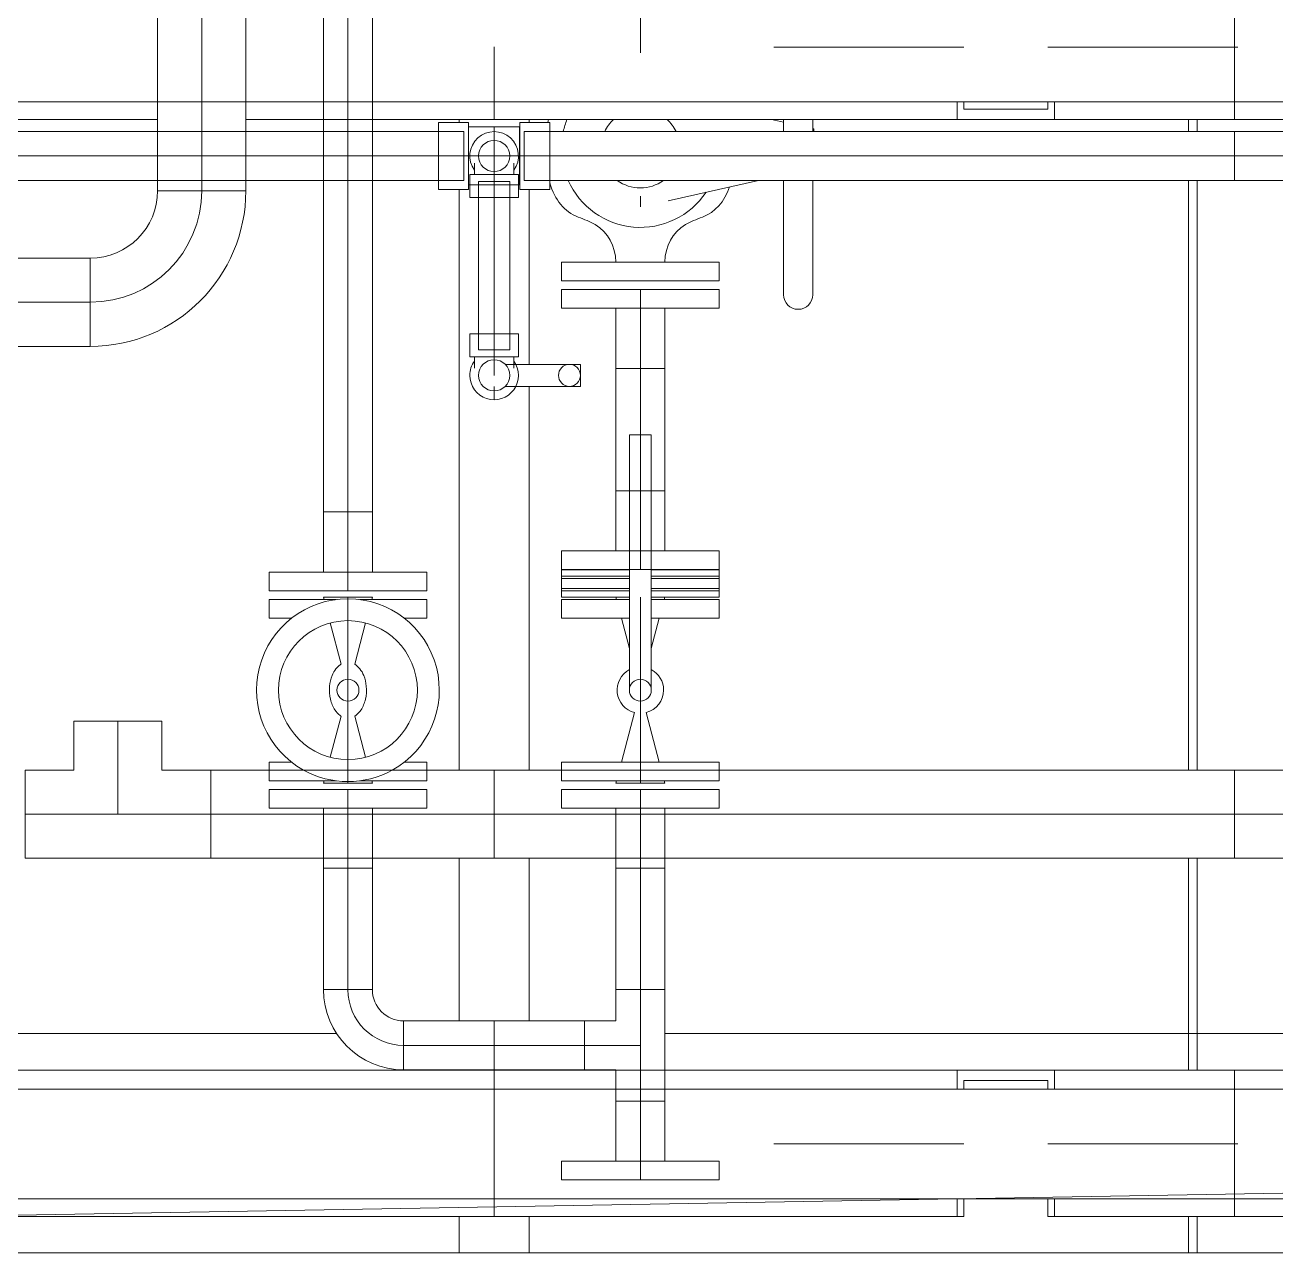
# Model space of a CAD drawing. Header units: inches. Extents: x -1128 to 651, y 96 to 845.
# Drawn here: x -1030.069 to -1029.297, y 731.466 to 732.224 of the extents above; entities that cross this region are included whole.
import ezdxf

# ---------------------------------------------------------------- set-up
doc = ezdxf.new("R2010")
doc.units = ezdxf.units.IN
doc.header["$MEASUREMENT"] = 0
doc.layers.add('EQUIPMENT LAYOUT-EMBED 1_DWG$0$DwgTemplate', color=7, linetype='Continuous')
doc.layers.add('Layout', color=6, linetype='Continuous', lineweight=18)

# ---------------------------------------------------------------- blocks, each defined once
blk = doc.blocks.new('A$C55974CAD')
at = {"layer": 'EQUIPMENT LAYOUT-EMBED 1_DWG$0$DwgTemplate', "color": 54, "lineweight": 0}
blk.add_line((58.77459, 3.93718), (58.7, 8.19997), dxfattribs=at)
at = {"layer": 'EQUIPMENT LAYOUT-EMBED 1_DWG$0$DwgTemplate', "color": 1, "lineweight": 0}
for p, q in [((58.73709, 8.13315), (58.73709, 3.97468)), ((58.81209, 8.13315), (58.81209, 3.97468)), ((59.4869, 8.13315), (59.4869, 3.97468)), ((58.725, 8.12147), (58.725, 6.08334)), ((58.825, 8.09565), (58.825, 6.08334)), ((58.7, 6.98327), (58.7, 4.6168)), ((58.85, 6.98327), (58.85, 6.5077)), ((59.475, 6.98327), (59.475, 6.63014)), ((59.475, 6.56981), (59.475, 6.08334)), ((58.7, 6.37597), (58.7, 6.42397)), ((58.7, 6.42397), (58.725, 6.42397)), ((58.825, 6.42397), (58.82524, 6.42397)), ((58.85864, 6.42397), (58.96983, 6.42397)), ((59.03016, 6.42397), (59.42701, 6.42397)), ((59.47298, 6.42397), (59.475, 6.42397)), ((58.7, 6.37597), (58.725, 6.37597)), ((58.825, 6.37597), (58.82524, 6.37597)), ((58.85864, 6.37597), (58.96983, 6.37597)), ((59.03016, 6.37597), (59.2925, 6.37597)), ((59.3075, 6.37597), (59.42701, 6.37597)), ((59.47298, 6.37597), (59.475, 6.37597)), ((58.85, 6.33807), (58.85, 6.33806)), ((58.85, 6.28327), (58.85, 5.3168)), ((58.73709, 6.08334), (58.725, 6.08334)), ((58.725, 6.08334), (58.725, 6.07867)), ((58.825, 6.08334), (58.81209, 6.08334)), ((58.825, 6.04997), (58.825, 6.08334)), ((59.4869, 6.08334), (59.475, 6.08334)), ((59.475, 6.08334), (59.475, 6.04997)), ((58.725, 6.07867), (58.73709, 6.07867)), ((58.81209, 6.07867), (58.818, 6.07867)), ((58.818, 6.07867), (58.818, 6.04997)), ((59.482, 6.07867), (59.4869, 6.07867)), ((59.482, 6.04997), (59.482, 6.07867)), ((58.818, 6.04997), (58.818, 6.02128)), ((58.825, 6.01661), (58.825, 6.04997)), ((59.475, 6.04997), (59.475, 6.01661)), ((59.482, 6.02128), (59.482, 6.04997)), ((58.725, 6.02128), (58.725, 6.01661)), ((58.73709, 6.02128), (58.725, 6.02128)), ((58.818, 6.02128), (58.81209, 6.02128)), ((59.4869, 6.02128), (59.482, 6.02128)), ((58.725, 3.97847), (58.725, 6.01661)), ((58.725, 6.01661), (58.73709, 6.01661)), ((58.81209, 6.01661), (58.825, 6.01661)), ((58.825, 4.01218), (58.825, 6.01661)), ((59.475, 5.11756), (59.475, 6.01661)), ((59.475, 6.01661), (59.4869, 6.01661)), ((58.7, 5.92513), (58.725, 5.92513)), ((58.7, 5.91913), (58.7, 5.92513)), ((58.825, 5.92513), (58.96983, 5.92513)), ((59.03016, 5.92513), (59.4333, 5.92513)), ((59.4667, 5.92513), (59.475, 5.92513)), ((58.725, 5.91913), (58.7, 5.91913)), ((58.96983, 5.91913), (58.825, 5.91913)), ((59.4333, 5.91913), (59.03016, 5.91913)), ((59.475, 5.91913), (59.4667, 5.91913))]:
    blk.add_line(p, q, dxfattribs=at)
at = {"layer": 'EQUIPMENT LAYOUT-EMBED 1_DWG$0$DwgTemplate', "color": 7, "lineweight": 0}
for p, q in [((59.4333, 6.43807), (59.4333, 8.13422)), ((59.45, 8.13422), (59.45, 6.43807)), ((59.4667, 6.43807), (59.4667, 8.13422)), ((59.35, 6.67617), (59.35, 8.088)), ((59.38016, 8.088), (59.38016, 6.67617)), ((59.31983, 6.88724), (59.31983, 6.67617)), ((59.03016, 6.72084), (58.96983, 6.72084)), ((58.96983, 6.59385), (58.96983, 6.72084)), ((59, 6.72085), (59, 6.72084)), ((59, 6.72084), (59, 6.59385)), ((59.03016, 6.68751), (59.03016, 6.72084)), ((59.03016, 6.68751), (59.06349, 6.68751)), ((59.06349, 6.62718), (59.06349, 6.68751)), ((59.38016, 6.67617), (59.31983, 6.67617)), ((59.31983, 6.67617), (59.38016, 6.67617)), ((59.35, 6.67617), (59.35, 6.67616)), ((59.35, 6.67616), (59.35, 6.67615)), ((59.06349, 6.65735), (59, 6.65735)), ((59.0635, 6.65735), (59.06349, 6.65735)), ((59.03016, 6.59385), (59.03016, 6.62718)), ((59.03016, 6.62718), (59.06349, 6.62718)), ((59.4262, 6.63014), (59.4262, 6.56981)), ((59.4262, 6.63014), (59.4333, 6.63014)), ((59.4262, 6.56981), (59.4262, 6.63014)), ((59.4333, 6.63014), (59.4667, 6.63014)), ((59.4667, 6.63014), (59.4869, 6.63014)), ((59.4869, 6.63014), (59.5619, 6.63014)), ((58.96983, 6.59385), (59.03016, 6.59385)), ((58.96983, 5.3811), (58.96983, 6.59385)), ((59.03016, 6.59385), (58.96983, 6.59385)), ((59, 6.59386), (59, 6.59387)), ((59, 6.59385), (59, 6.59386)), ((59, 6.59385), (59, 5.3811)), ((59.03016, 5.3811), (59.03016, 6.59385)), ((59.42618, 6.59997), (59.42619, 6.59997)), ((59.42619, 6.59997), (59.4262, 6.59997)), ((59.4333, 6.59997), (59.4262, 6.59997)), ((59.4667, 6.59997), (59.4333, 6.59997)), ((59.4869, 6.59997), (59.4667, 6.59997)), ((59.5619, 6.59997), (59.4869, 6.59997)), ((59.4262, 6.56981), (59.4333, 6.56981)), ((59.4333, 6.56981), (59.4667, 6.56981)), ((59.4667, 6.56981), (59.4869, 6.56981)), ((59.4869, 6.56981), (59.5619, 6.56981)), ((59.00409, 6.49997), (59.00409, 6.55395)), ((59.00409, 6.55395), (59.01685, 6.55395)), ((59.01685, 6.49997), (59.01685, 6.55395)), ((59.02283, 6.55395), (59.02283, 6.50805)), ((59.03016, 6.55395), (59.02283, 6.55395)), ((59.03558, 6.55395), (59.03016, 6.55395)), ((59.03558, 6.55395), (59.03558, 6.53849)), ((59.13402, 6.53849), (59.13402, 6.55395)), ((59.13402, 6.55395), (59.14678, 6.55395)), ((59.14678, 6.50805), (59.14678, 6.55395)), ((59.15275, 6.55395), (59.15275, 6.49997)), ((59.16552, 6.55395), (59.15275, 6.55395)), ((59.16552, 6.55395), (59.16552, 6.49997)), ((58.88004, 6.51667), (58.88004, 6.48327)), ((58.88004, 6.48327), (58.88004, 6.51667)), ((58.963, 6.51667), (58.88004, 6.51667)), ((58.963, 6.48327), (58.963, 6.51667)), ((58.963, 6.49997), (58.963, 6.51667)), ((58.963, 6.51667), (58.96983, 6.51667)), ((58.96983, 6.51667), (59.00409, 6.51667)), ((59.0213, 6.51667), (59.0213, 6.48327)), ((59.02283, 6.51627), (59.0213, 6.51667)), ((59.14678, 6.51627), (59.1483, 6.51667)), ((59.1483, 6.49997), (59.1483, 6.51667)), ((59.2066, 6.51667), (59.16552, 6.51667)), ((59.2066, 6.51667), (59.2066, 6.49997)), ((59.2066, 6.48327), (59.2066, 6.51667)), ((59.4333, 6.51667), (59.2066, 6.51667)), ((59.4667, 6.51667), (59.4333, 6.51667)), ((59.475, 6.51667), (59.4667, 6.51667)), ((59.575, 6.51667), (59.475, 6.51667)), ((59.06708, 6.50463), (59.03886, 6.51205)), ((59.10252, 6.50463), (59.13074, 6.51205)), ((58.88003, 6.49997), (58.88002, 6.49997)), ((58.88004, 6.49997), (58.88003, 6.49997)), ((58.88004, 6.49997), (58.963, 6.49997)), ((58.963, 6.49997), (58.96983, 6.49997)), ((58.963, 6.48327), (58.963, 6.49997)), ((58.96983, 6.49997), (59.01685, 6.49997)), ((59.00409, 6.446), (59.00409, 6.49997)), ((59.01685, 6.446), (59.01685, 6.49997)), ((59.0213, 6.49997), (59.03016, 6.49997)), ((59.03016, 6.49997), (59.1483, 6.49997)), ((59.1483, 6.48327), (59.1483, 6.49997)), ((59.2066, 6.49997), (59.15275, 6.49997)), ((59.15275, 6.49997), (59.15275, 6.446)), ((59.16552, 6.49997), (59.16552, 6.446)), ((59.2066, 6.49997), (59.2066, 6.48327)), ((59.2066, 6.49997), (59.4333, 6.49997)), ((59.4333, 6.49997), (59.4667, 6.49997)), ((59.4667, 6.49997), (59.475, 6.49997)), ((59.475, 6.49997), (59.575, 6.49997)), ((59.02283, 6.4919), (59.02283, 6.446)), ((59.06708, 6.49531), (59.03886, 6.48789)), ((59.10252, 6.49531), (59.13074, 6.48789)), ((59.14678, 6.446), (59.14678, 6.4919)), ((58.963, 6.48327), (58.88004, 6.48327)), ((58.963, 6.48327), (58.96983, 6.48327)), ((58.96983, 6.48327), (59.00409, 6.48327)), ((59.02283, 6.48367), (59.0213, 6.48327)), ((59.14678, 6.48367), (59.1483, 6.48327)), ((59.2066, 6.48327), (59.16552, 6.48327)), ((59.4333, 6.48327), (59.2066, 6.48327)), ((59.4667, 6.48327), (59.4333, 6.48327)), ((59.475, 6.48327), (59.4667, 6.48327)), ((59.575, 6.48327), (59.475, 6.48327)), ((58.82524, 6.46187), (58.85864, 6.46187)), ((58.82524, 6.46187), (58.85864, 6.46187)), ((58.82524, 6.33807), (58.82524, 6.46187)), ((58.84194, 6.46189), (58.84194, 6.46188)), ((58.84194, 6.46188), (58.84194, 6.46187)), ((58.84194, 6.46187), (58.84194, 6.33807)), ((58.85864, 6.33807), (58.85864, 6.46187)), ((59.03558, 6.46146), (59.03558, 6.446)), ((59.13402, 6.446), (59.13402, 6.46146)), ((59.00409, 6.446), (59.01685, 6.446)), ((59.03016, 6.446), (59.02283, 6.446)), ((59.03558, 6.446), (59.03016, 6.446)), ((59.13402, 6.446), (59.14678, 6.446)), ((59.16552, 6.446), (59.15275, 6.446)), ((59.45, 6.43807), (59.42701, 6.43807)), ((59.42701, 6.41744), (59.42701, 6.43807)), ((59.4333, 6.42061), (59.4333, 6.43807)), ((59.45, 6.43807), (59.45, 6.42061)), ((59.47298, 6.43807), (59.45, 6.43807)), ((59.45, 6.43807), (59.45, 6.42061)), ((59.4667, 6.42061), (59.4667, 6.43807)), ((59.47298, 6.41744), (59.47298, 6.43807)), ((59.30483, 6.41343), (59.31258, 6.41343)), ((59.31258, 6.38334), (59.31258, 6.41661)), ((59.31258, 6.41661), (59.32844, 6.41661)), ((59.32844, 6.38334), (59.32844, 6.41661)), ((59.42155, 6.41661), (59.42155, 6.38334)), ((59.43741, 6.41661), (59.42155, 6.41661)), ((59.45, 6.41744), (59.42701, 6.41744)), ((59.43018, 6.41661), (59.43018, 6.41744)), ((59.43018, 6.38334), (59.43018, 6.41661)), ((59.4333, 6.42061), (59.4667, 6.42061)), ((59.43741, 6.41661), (59.43741, 6.38334)), ((59.43741, 6.41343), (59.44516, 6.41343)), ((59.45, 6.42061), (59.45, 6.41744)), ((59.45, 6.41744), (59.45, 6.41661)), ((59.47298, 6.41744), (59.45, 6.41744)), ((59.45, 6.41661), (59.45, 6.38334)), ((59.46981, 6.38251), (59.46981, 6.41744)), ((59.31752, 6.41064), (59.31752, 6.3893)), ((59.31752, 6.41064), (59.32844, 6.41064)), ((59.32844, 6.41064), (59.42155, 6.41064)), ((59.42155, 6.41064), (59.43247, 6.41064)), ((59.43247, 6.41064), (59.43247, 6.3893)), ((59.31257, 6.39997), (59.3, 6.39997)), ((59.31257, 6.39997), (59.31258, 6.39997)), ((59.31258, 6.39997), (59.31752, 6.39997)), ((59.31752, 6.39997), (59.32844, 6.39997)), ((59.32844, 6.39997), (59.31752, 6.39997)), ((59.42155, 6.39997), (59.32844, 6.39997)), ((59.43247, 6.39997), (59.42155, 6.39997)), ((59.42155, 6.39997), (59.43247, 6.39997)), ((59.43247, 6.39997), (59.43741, 6.39997)), ((59.43741, 6.39997), (59.43742, 6.39997)), ((59.45, 6.39997), (59.43742, 6.39997)), ((59.2925, 6.38512), (59.2925, 6.39239)), ((59.3075, 6.38512), (59.3075, 6.39239)), ((59.31752, 6.3893), (59.32844, 6.3893)), ((59.32844, 6.3893), (59.42155, 6.3893)), ((59.42155, 6.3893), (59.43247, 6.3893)), ((59.2925, 6.34097), (59.2925, 6.38512)), ((59.31258, 6.38651), (59.30483, 6.38651)), ((59.3075, 6.34097), (59.3075, 6.38512)), ((59.31258, 6.38334), (59.32844, 6.38334)), ((59.43741, 6.38334), (59.42155, 6.38334)), ((59.42701, 6.3825), (59.45, 6.3825)), ((59.42701, 6.3825), (59.42701, 6.36187)), ((59.43018, 6.38251), (59.43018, 6.38334)), ((59.45, 6.38251), (59.43018, 6.38251)), ((59.4333, 6.37934), (59.4667, 6.37934)), ((59.4333, 6.36187), (59.4333, 6.37934)), ((59.44516, 6.38651), (59.43741, 6.38651)), ((59.45, 6.38334), (59.45, 6.38251)), ((59.45, 6.3825), (59.45, 6.38251)), ((59.46981, 6.38251), (59.45, 6.38251)), ((59.45, 6.37934), (59.45, 6.3825)), ((59.45, 6.3825), (59.47298, 6.3825)), ((59.45, 6.36187), (59.45, 6.37934)), ((59.45, 6.37934), (59.45, 6.36187)), ((59.4667, 6.36187), (59.4667, 6.37934)), ((59.47298, 6.3825), (59.47298, 6.36187)), ((59.42701, 6.36187), (59.45, 6.36187)), ((59.4333, 5.2382), (59.4333, 6.36187)), ((59.45, 6.36187), (59.47298, 6.36187)), ((59.45, 6.36187), (59.45, 5.2382)), ((59.4667, 5.2382), (59.4667, 6.36187)), ((58.75, 6.35395), (58.75, 6.29997)), ((58.76276, 6.35395), (58.75, 6.35395)), ((58.76276, 6.35395), (58.76276, 6.29997)), ((59.00409, 6.29997), (59.00409, 6.35395)), ((59.00409, 6.35395), (59.01685, 6.35395)), ((59.01685, 6.29997), (59.01685, 6.35395)), ((59.02283, 6.35395), (59.02283, 6.29997)), ((59.03016, 6.35395), (59.02283, 6.35395)), ((59.03558, 6.35395), (59.03016, 6.35395)), ((59.03558, 6.35395), (59.03558, 6.29997)), ((59.13402, 6.30747), (59.13402, 6.35395)), ((59.13402, 6.35395), (59.14678, 6.35395)), ((59.14678, 6.30747), (59.14678, 6.35395)), ((59.1672, 6.35395), (59.1672, 6.30747)), ((59.17997, 6.35395), (59.1672, 6.35395)), ((59.17997, 6.35395), (59.17997, 6.30747)), ((59.34588, 6.29997), (59.34588, 6.35395)), ((59.34588, 6.35395), (59.35865, 6.35395)), ((59.35865, 6.29997), (59.35865, 6.35395)), ((58.82524, 6.33807), (58.85864, 6.33807)), ((58.84194, 6.33806), (58.82524, 6.33806)), ((58.82524, 6.31667), (58.82524, 6.33806)), ((58.84194, 6.33807), (58.84194, 6.33806)), ((58.84194, 6.33806), (58.84194, 6.29997)), ((58.85864, 6.33806), (58.84194, 6.33806)), ((58.85864, 6.31667), (58.85864, 6.33806)), ((59.3, 6.34097), (59.2925, 6.34097)), ((59.3075, 6.34097), (59.3, 6.34097)), ((58.80384, 6.31667), (58.76276, 6.31667)), ((58.80384, 6.28327), (58.80384, 6.31667)), ((58.80384, 6.31667), (58.825, 6.31667)), ((58.80384, 6.31667), (58.80384, 6.29997)), ((58.825, 6.31667), (58.82524, 6.31667)), ((58.85864, 6.31667), (58.88003, 6.31667)), ((58.88003, 6.28327), (58.88003, 6.31667)), ((58.88004, 6.31667), (58.88004, 6.28327)), ((58.88004, 6.31667), (58.963, 6.31667)), ((58.963, 6.31667), (58.963, 6.28327)), ((58.963, 6.29997), (58.963, 6.31667)), ((58.963, 6.31667), (58.96983, 6.31667)), ((58.96983, 6.31667), (59.00409, 6.31667)), ((59.0213, 6.31667), (59.0213, 6.29997)), ((59.02283, 6.31627), (59.0213, 6.31667)), ((59.06945, 6.30401), (59.03558, 6.31292)), ((59.11332, 6.30747), (59.13402, 6.31292)), ((59.14678, 6.31627), (59.1483, 6.31667)), ((59.1483, 6.30747), (59.1483, 6.31667)), ((59.22105, 6.31667), (59.17997, 6.31667)), ((59.22105, 6.31667), (59.22105, 6.30747)), ((59.22105, 6.31667), (59.3048, 6.31667)), ((59.22105, 6.31667), (59.22105, 6.30747)), ((59.3048, 6.31667), (59.3048, 6.28327)), ((59.3048, 6.29997), (59.3048, 6.31667)), ((59.3048, 6.31667), (59.34588, 6.31667)), ((59.25943, 6.30747), (59.0848, 6.30747)), ((59.1672, 6.30747), (59.1672, 6.29997)), ((59.17997, 6.30747), (59.17997, 6.29997)), ((59.22105, 6.30747), (59.22105, 6.29247)), ((59.22105, 6.30747), (59.22105, 6.29997)), ((59.25943, 6.30747), (59.25943, 6.29997)), ((58.80384, 6.29997), (58.75, 6.29997)), ((58.75, 6.29997), (58.75, 6.246)), ((58.76276, 6.29997), (58.76276, 6.246)), ((58.825, 6.29997), (58.80384, 6.29997)), ((58.80384, 6.29997), (58.80385, 6.29997)), ((58.80384, 6.29997), (58.80384, 6.28327)), ((58.80385, 6.29997), (58.80386, 6.29997)), ((58.88003, 6.29997), (58.825, 6.29997)), ((58.88004, 6.29997), (58.88003, 6.29997)), ((58.963, 6.29997), (58.88004, 6.29997)), ((58.963, 6.29997), (58.96983, 6.29997)), ((58.963, 6.28327), (58.963, 6.29997)), ((58.96983, 6.29997), (59.01685, 6.29997)), ((59.00409, 6.246), (59.00409, 6.29997)), ((59.01685, 6.246), (59.01685, 6.29997)), ((59.03016, 6.29997), (59.0213, 6.29997)), ((59.0213, 6.29997), (59.0213, 6.28327)), ((59.02283, 6.29997), (59.02283, 6.246)), ((59.1483, 6.29997), (59.03016, 6.29997)), ((59.03558, 6.29997), (59.03558, 6.246)), ((59.06945, 6.29593), (59.03558, 6.28703)), ((59.1672, 6.29997), (59.22105, 6.29997)), ((59.1672, 6.29997), (59.1672, 6.29247)), ((59.17997, 6.29997), (59.17997, 6.29247)), ((59.25943, 6.29997), (59.22105, 6.29997)), ((59.22105, 6.29997), (59.22105, 6.29247)), ((59.3048, 6.29997), (59.25943, 6.29997)), ((59.25943, 6.29997), (59.25943, 6.29247)), ((59.3048, 6.29997), (59.35865, 6.29997)), ((59.3048, 6.28327), (59.3048, 6.29997)), ((59.34588, 6.246), (59.34588, 6.29997)), ((59.35865, 6.246), (59.35865, 6.29997)), ((59.25943, 6.29247), (59.0848, 6.29247)), ((59.11332, 6.29247), (59.13402, 6.28703)), ((59.13402, 6.246), (59.13402, 6.29247)), ((59.14678, 6.246), (59.14678, 6.29247)), ((59.1483, 6.28327), (59.1483, 6.29247)), ((59.1672, 6.29247), (59.1672, 6.246)), ((59.17997, 6.29247), (59.17997, 6.246)), ((59.22105, 6.29247), (59.22105, 6.28327)), ((59.22105, 6.29247), (59.22105, 6.28327)), ((58.80384, 6.28327), (58.76276, 6.28327)), ((58.80384, 6.28327), (58.825, 6.28327)), ((58.825, 6.28327), (58.88003, 6.28327)), ((58.88004, 6.28327), (58.963, 6.28327)), ((58.963, 6.28327), (58.96983, 6.28327)), ((58.96983, 6.28327), (59.00409, 6.28327)), ((59.02283, 6.28367), (59.0213, 6.28327)), ((59.14678, 6.28367), (59.1483, 6.28327)), ((59.22105, 6.28327), (59.17997, 6.28327)), ((59.22105, 6.28327), (59.3048, 6.28327)), ((59.3048, 6.28327), (59.34588, 6.28327)), ((58.76276, 6.246), (58.75, 6.246)), ((59.00409, 6.246), (59.01685, 6.246)), ((59.03016, 6.246), (59.02283, 6.246)), ((59.03558, 6.246), (59.03016, 6.246)), ((59.13402, 6.246), (59.14678, 6.246)), ((59.17997, 6.246), (59.1672, 6.246)), ((59.34588, 6.246), (59.35865, 6.246))]:
    blk.add_line(p, q, dxfattribs=at)
at = {"layer": 'EQUIPMENT LAYOUT-EMBED 1_DWG$0$DwgTemplate', "color": 9, "lineweight": 0}
for p, q in [((58.725, 6.39997), (58.825, 6.39997)), ((58.82524, 6.39997), (58.85864, 6.39997)), ((58.96983, 6.39997), (59.03016, 6.39997)), ((59.28336, 6.39997), (59.2925, 6.39997)), ((59.45, 6.39997), (59.46981, 6.39997)), ((59.475, 6.39997), (59.52468, 6.39997)), ((59.52056, 6.29997), (59.55165, 6.29997)), ((58.77459, 6.20862), (58.77459, 6.07867)), ((59.5244, 6.20862), (59.5244, 6.07867)), ((58.77459, 6.02128), (58.77459, 5.89133)), ((59.5244, 6.02128), (59.5244, 5.89133)), ((58.725, 5.89363), (58.825, 5.89363)), ((58.96983, 5.89363), (59.03016, 5.89363)), ((59.4333, 5.89363), (59.4667, 5.89363)), ((59.475, 5.89363), (59.52468, 5.89363)), ((59.575, 5.89363), (59.52054, 5.89363))]:
    blk.add_line(p, q, dxfattribs=at)
at = {"layer": 'EQUIPMENT LAYOUT-EMBED 1_DWG$0$DwgTemplate', "color": 5, "lineweight": 0}
for p, q in [((59.14847, 6.30747), (59.14847, 6.35395)), ((59.14847, 6.35395), (59.16123, 6.35395)), ((59.15275, 6.30747), (59.15275, 6.35395)), ((59.15275, 6.35395), (59.16275, 6.35395)), ((59.15428, 6.35395), (59.15428, 6.30747)), ((59.16703, 6.35395), (59.15428, 6.35395)), ((59.16123, 6.30747), (59.16123, 6.35395)), ((59.16275, 6.30747), (59.16275, 6.35395)), ((59.16703, 6.35395), (59.16703, 6.30747)), ((59.36462, 6.35395), (59.36462, 6.29997)), ((59.37738, 6.35395), (59.36462, 6.35395)), ((59.37738, 6.35395), (59.37738, 6.29997)), ((59.36462, 6.29997), (59.36462, 6.246)), ((59.37738, 6.29997), (59.37738, 6.246)), ((59.42243, 6.29997), (59.41518, 6.29997)), ((59.14847, 6.246), (59.14847, 6.29247)), ((59.15275, 6.246), (59.15275, 6.29247)), ((59.15428, 6.29247), (59.15428, 6.246)), ((59.16123, 6.246), (59.16123, 6.29247)), ((59.16275, 6.246), (59.16275, 6.29247)), ((59.16703, 6.29247), (59.16703, 6.246)), ((59.4333, 6.21916), (59.41942, 6.28093)), ((59.14847, 6.246), (59.16123, 6.246)), ((59.15275, 6.246), (59.16275, 6.246)), ((59.16703, 6.246), (59.15428, 6.246)), ((59.37738, 6.246), (59.36462, 6.246)), ((59.47315, 6.20202), (59.475, 6.21024)), ((59.35515, 6.20202), (59.4333, 6.20202)), ((59.4667, 6.20202), (59.475, 6.20202)), ((59.4333, 6.18202), (59.35515, 6.18202)), ((59.475, 6.18202), (59.4667, 6.18202)), ((59.46848, 6.18123), (59.46866, 6.18202)), ((59.4667, 6.18123), (59.46848, 6.18123))]:
    blk.add_line(p, q, dxfattribs=at)
at = {"layer": 'EQUIPMENT LAYOUT-EMBED 1_DWG$0$DwgTemplate', "color": 7, "lineweight": 0}
for centre, radius in [((59.0848, 6.49997), 0.0475), ((59.0848, 6.49997), 0.0075), ((59.3, 6.39997), 0.01067), ((59.45, 6.39997), 0.01067), ((59.3, 6.34847), 0.0075), ((59.0848, 6.29997), 0.0075)]:
    blk.add_circle(centre, radius, dxfattribs=at)
for centre, radius, start, end in [((59.4262, 6.67617), 0.10636, 180, 270), ((59.4262, 6.67617), 0.0762, 180, 270), ((59.4262, 6.67617), 0.04604, 180, 270), ((59.0848, 6.49997), 0.0625, 0, 150.96177), ((59.0848, 6.49997), 0.0625, 150.96177, 209.03823), ((58.88004, 6.46187), 0.0548, 90, 180), ((58.88004, 6.46187), 0.0381, 90, 180), ((59.0848, 6.49997), 0.0625, 209.03823, 0), ((58.88004, 6.46187), 0.0214, 90, 180), ((59.3, 6.39997), 0.01664, 90, 305.98603), ((59.3, 6.39997), 0.01664, 54.01397, 90), ((59.45, 6.39997), 0.01664, 234.01397, 125.98603), ((59.0848, 6.29997), 0.01588, 28.19286, 165.2649), ((59.0848, 6.29997), 0.01587, 194.7351, 270), ((59.0848, 6.29997), 0.01588, 270, 331.80714)]:
    blk.add_arc(centre, radius, start, end, dxfattribs=at)
at = {"layer": 'EQUIPMENT LAYOUT-EMBED 1_DWG$0$DwgTemplate', "color": 5, "lineweight": 0}
for centre, radius, start, end in [((59.46037, 6.29658), 0.06784, 77.55156, 79.28698), ((59.45515, 6.29997), 0.05397, 68.42457, 77.64547), ((59.45515, 6.29997), 0.05398, 113.88257, 236.34803), ((59.45515, 6.29997), 0.02699, 42.65461, 64.66435), ((59.45515, 6.29997), 0.02699, 144.06924, 215.93076), ((59.45515, 6.29997), 0.02699, 295.33565, 317.34539), ((59.35515, 6.19202), 0.01, 90, 270)]:
    blk.add_arc(centre, radius, start, end, dxfattribs=at)
at = {"layer": 'EQUIPMENT LAYOUT-EMBED 1_DWG$0$DwgTemplate', "color": 7, "lineweight": 0}
for points in [[(59.07131, 6.50894), (59.06976, 6.5079), (59.06848, 6.50668), (59.06755, 6.50535)], [(59.07852, 6.51196), (59.07582, 6.51133), (59.07333, 6.51029), (59.07131, 6.50894)], [(59.08744, 6.51255), (59.08445, 6.51283), (59.08137, 6.51263), (59.07852, 6.51196)], [(59.09471, 6.51082), (59.09249, 6.51172), (59.09, 6.51231), (59.08744, 6.51255)], [(59.09937, 6.50815), (59.09805, 6.5092), (59.09646, 6.51011), (59.09471, 6.51082)], [(59.10205, 6.50537), (59.10134, 6.50637), (59.10044, 6.50731), (59.09937, 6.50815)], [(59.06755, 6.50535), (59.06738, 6.50512), (59.06722, 6.50488), (59.06708, 6.50463)], [(59.10252, 6.50463), (59.10238, 6.50488), (59.10222, 6.50513), (59.10205, 6.50537)], [(59.06755, 6.49459), (59.06738, 6.49483), (59.06722, 6.49507), (59.06708, 6.49531)], [(59.07131, 6.49101), (59.06976, 6.49205), (59.06848, 6.49326), (59.06755, 6.49459)], [(59.07852, 6.48798), (59.07582, 6.48861), (59.07333, 6.48966), (59.07131, 6.49101)], [(59.09937, 6.49179), (59.09805, 6.49074), (59.09646, 6.48984), (59.09471, 6.48912)], [(59.10205, 6.49458), (59.10134, 6.49358), (59.10044, 6.49264), (59.09937, 6.49179)], [(59.10252, 6.49531), (59.10238, 6.49506), (59.10222, 6.49482), (59.10205, 6.49458)], [(59.08744, 6.48739), (59.08445, 6.48712), (59.08137, 6.48732), (59.07852, 6.48798)], [(59.09471, 6.48912), (59.09249, 6.48823), (59.09, 6.48763), (59.08744, 6.48739)]]:
    blk.add_open_spline(points, degree=3, dxfattribs=at)
at = {"layer": 'EQUIPMENT LAYOUT-EMBED 1_DWG$0$DwgTemplate', "color": 5, "lineweight": 0}
for points in [[(59.40822, 6.34248), (59.41197, 6.35199), (59.41974, 6.35846), (59.43154, 6.36187)], [(59.40311, 6.33095), (59.40516, 6.33425), (59.40659, 6.33837), (59.40822, 6.34248)], [(59.37738, 6.3167), (59.38884, 6.31708), (59.39741, 6.32183), (59.40311, 6.33095)], [(59.37738, 6.28325), (59.38884, 6.28287), (59.39741, 6.27812), (59.40311, 6.269)], [(59.40311, 6.269), (59.40516, 6.2657), (59.40659, 6.26158), (59.40822, 6.25746)], [(59.40822, 6.25746), (59.41168, 6.24869), (59.41856, 6.24251), (59.42886, 6.23892)]]:
    blk.add_open_spline(points, degree=3, dxfattribs=at)

msp = doc.modelspace()

# ---------------------------------------------------------------- linework, layer by layer
at = {"layer": 'Layout'}
msp.add_arc((-1030.32081, 731.84608), 10.83, 0, 86.223894, dxfattribs=at)

# ---------------------------------------------------------------- block references
at = {"layer": 'Layout', "xscale": 0.9025, "yscale": 0.9025, "zscale": 0.9025, "rotation": 90}
msp.add_blockref('A$C55974CAD', (-1024.00333, 678.48932), dxfattribs=at)

doc.saveas('drawing.dxf')
